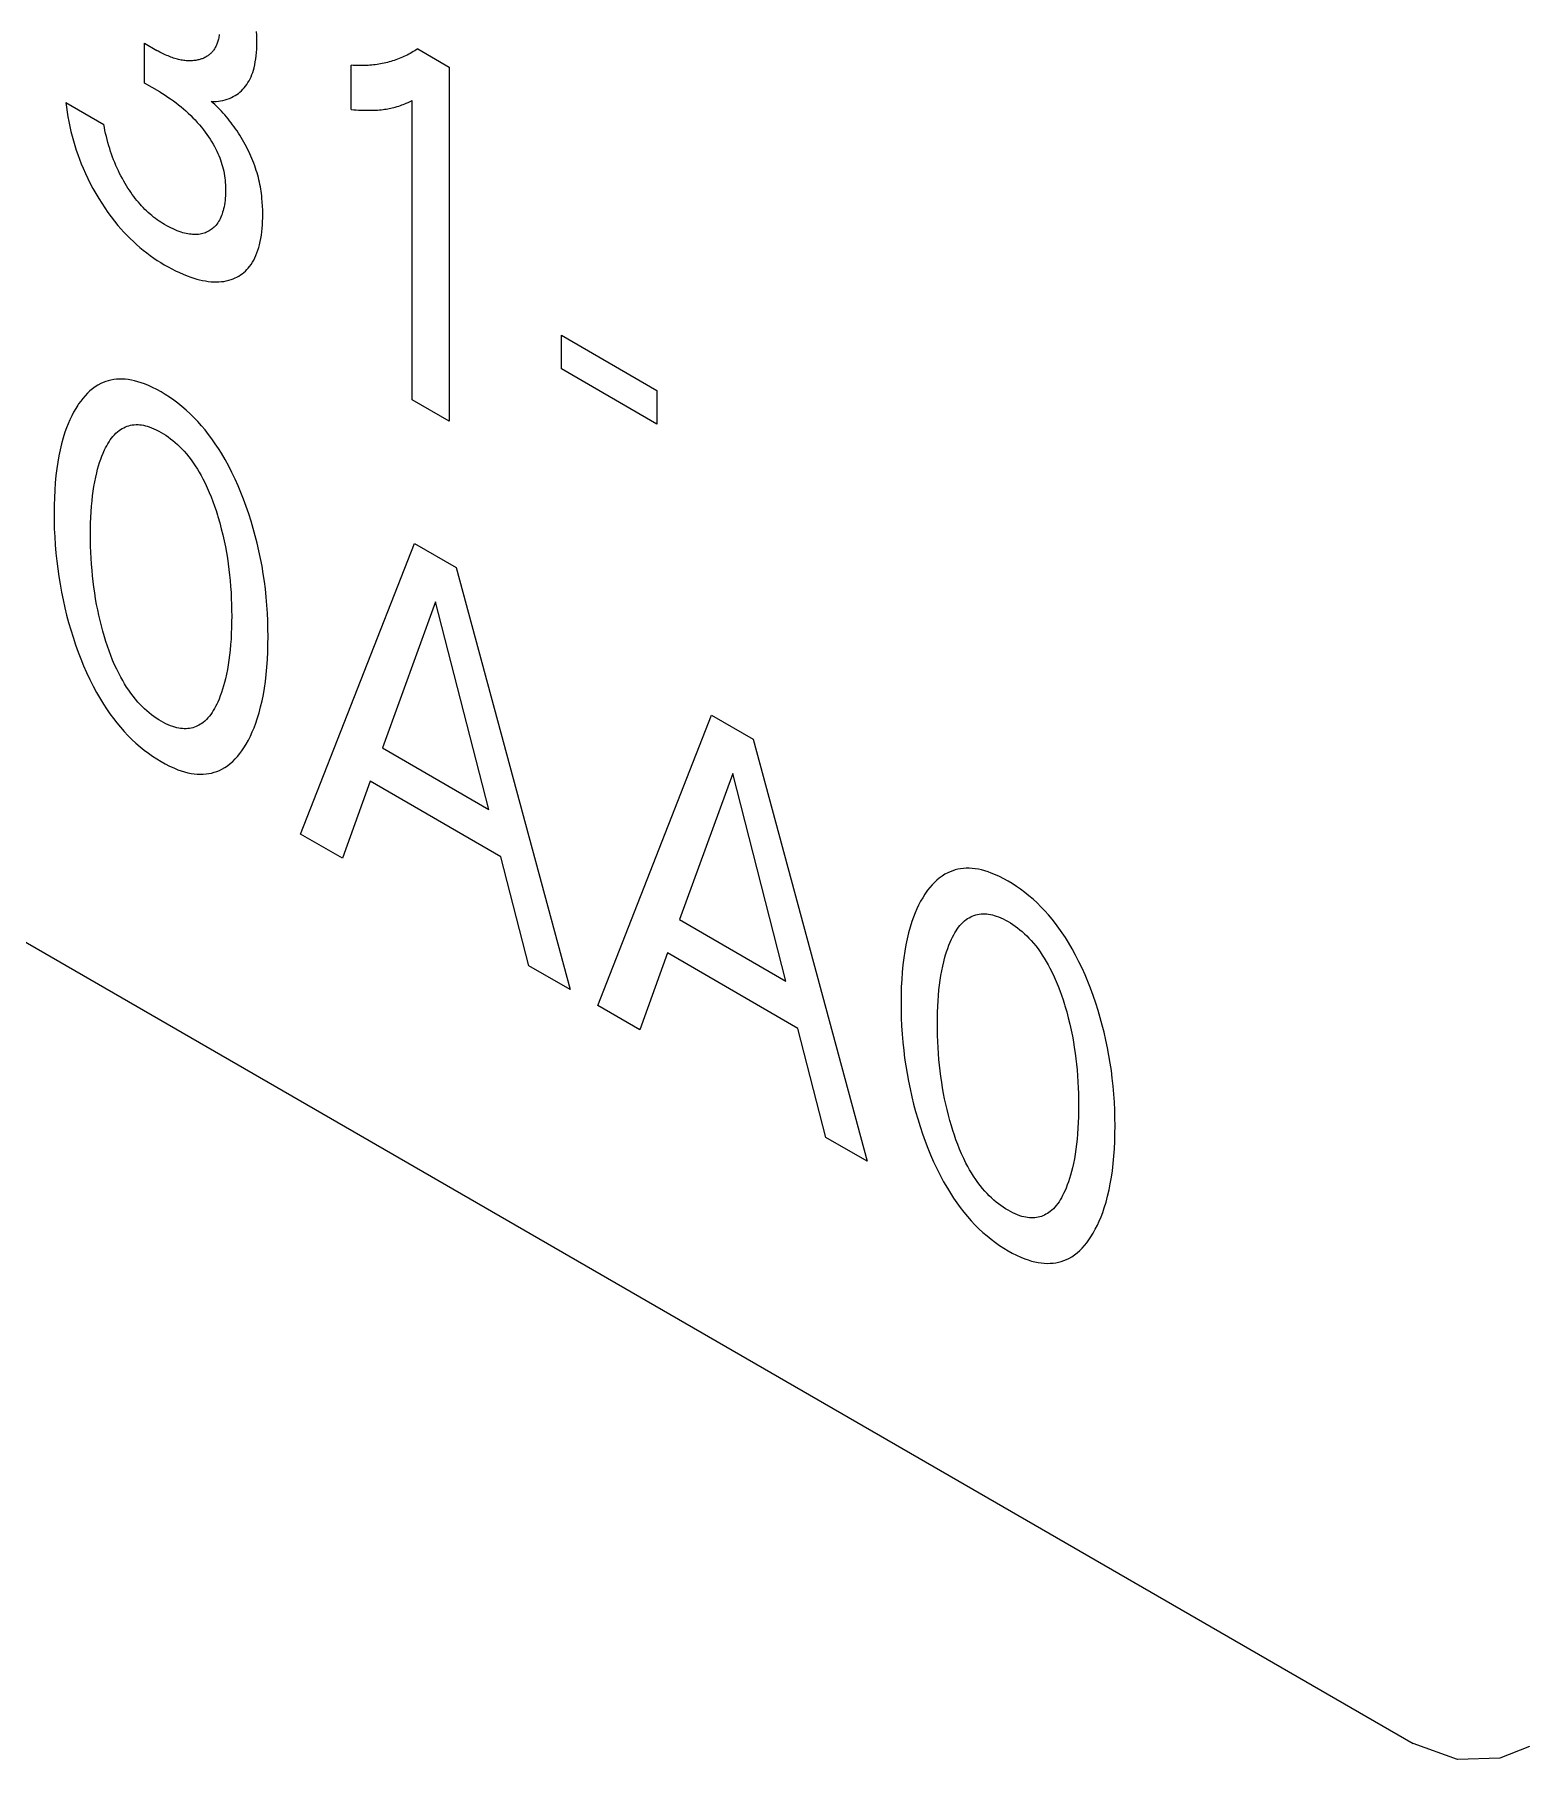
# Model space of a CAD drawing. Header units: inches. Extents: x 67578 to 72421, y -34894 to -31675.
# Drawn here: x 69756.95 to 69765.13, y -33431.8 to -33422.36 of the extents above; entities that cross this region are included whole.
import ezdxf

# ---------------------------------------------------------------- set-up
doc = ezdxf.new("R2010")
doc.units = ezdxf.units.IN
doc.header["$MEASUREMENT"] = 0

# ---------------------------------------------------------------- blocks, each defined once
blk = doc.blocks.new('ET200S')
at = {"lineweight": 0}
for p, q in [((103.754, -47.0038), (103.7966, -47.0284)), ((103.754, -47.1409), (103.754, -47.0038)), ((104.6937, -47.0229), (104.802, -47.0854)), ((104.465, -47.232), (104.465, -47.0793)), ((104.802, -47.0854), (104.802, -48.3032)), ((98.2183, -47.1348), (108.1178, -52.8502)), ((103.8061, -47.171), (103.754, -47.1409)), ((103.4834, -47.2078), (103.614, -47.2832)), ((104.6741, -48.2294), (104.6741, -47.2008)), ((105.1876, -48.0077), (105.5164, -48.1975)), ((105.1876, -48.1231), (105.1876, -48.0077)), ((105.5164, -48.3129), (105.1876, -48.1231)), ((105.5164, -48.1975), (105.5164, -48.3129)), ((104.802, -48.3032), (104.6741, -48.2294)), ((104.2905, -49.7226), (104.6822, -48.724)), ((104.6822, -48.724), (104.8256, -48.8068)), ((104.8256, -48.8068), (105.2174, -50.2577)), ((104.7546, -48.9238), (104.5719, -49.4268)), ((104.9379, -49.6381), (104.7546, -48.9238)), ((105.3127, -50.3128), (105.7045, -49.3142)), ((105.7045, -49.3142), (105.8479, -49.397)), ((105.8479, -49.397), (106.2396, -50.8479)), ((104.5719, -49.4268), (104.9379, -49.6381)), ((105.7769, -49.514), (105.5942, -50.017)), ((105.9602, -50.2283), (105.7769, -49.514)), ((104.53, -49.5414), (104.4353, -49.8062)), ((104.9792, -49.8008), (104.53, -49.5414)), ((104.4353, -49.8062), (104.2905, -49.7226)), ((105.0753, -50.1757), (104.9792, -49.8008)), ((105.5942, -50.017), (105.9602, -50.2283)), ((105.2174, -50.2577), (105.0753, -50.1757)), ((105.5522, -50.1316), (105.4575, -50.3964)), ((106.0015, -50.391), (105.5522, -50.1316)), ((105.4575, -50.3964), (105.3127, -50.3128)), ((106.0975, -50.7659), (106.0015, -50.391)), ((106.2396, -50.8479), (106.0975, -50.7659)), ((108.2694, -52.9048), (108.1178, -52.8502)), ((108.4151, -52.9003), (108.2694, -52.9048)), ((108.5176, -52.8602), (108.4151, -52.9003))]:
    blk.add_line(p, q, dxfattribs=at)
for points in [[(103.9833, -47.2039), (103.9917, -47.204), (103.9999, -47.2036), (104.0079, -47.2029), (104.0158, -47.2017), (104.0236, -47.2002), (104.0312, -47.1983), (104.0386, -47.1961), (104.0459, -47.1934), (104.053, -47.1903), (104.0592, -47.1873), (104.0652, -47.1839), (104.071, -47.1802), (104.0766, -47.1761), (104.0821, -47.1718), (104.0873, -47.1671), (104.0922, -47.1621), (104.097, -47.1568), (104.1015, -47.1512), (104.1057, -47.1453), (104.1097, -47.1391), (104.1135, -47.1326), (104.1169, -47.1258), (104.1202, -47.1188), (104.1232, -47.1115), (104.1259, -47.1039), (104.1284, -47.0961), (104.1306, -47.0881), (104.133, -47.0782), (104.135, -47.0679), (104.1367, -47.0573), (104.138, -47.0465), (104.139, -47.0355), (104.1397, -47.0242), (104.1402, -47.0128), (104.1403, -47.0011), (104.1401, -46.9887), (104.1397, -46.9761), (104.1389, -46.9633)], [(104.0111, -46.9734), (104.0105, -46.9775), (104.0098, -46.9815), (104.0091, -46.9854), (104.0082, -46.9892), (104.0072, -46.993), (104.0062, -46.9967), (104.0051, -47.0003), (104.004, -47.0035), (104.0028, -47.0066), (104.0015, -47.0096), (104.0002, -47.0125), (103.9988, -47.0153), (103.9973, -47.0181), (103.9958, -47.0208), (103.9941, -47.0234), (103.9924, -47.0259), (103.9907, -47.0284), (103.9889, -47.0308), (103.987, -47.033), (103.985, -47.0352), (103.983, -47.0373), (103.9809, -47.0393), (103.9786, -47.0414), (103.9763, -47.0434), (103.9739, -47.0452), (103.9714, -47.047), (103.9689, -47.0486), (103.9663, -47.0502), (103.9636, -47.0517), (103.9609, -47.0531), (103.9582, -47.0544), (103.9554, -47.0556), (103.9525, -47.0567), (103.9496, -47.0578), (103.9467, -47.0587), (103.9437, -47.0596), (103.9407, -47.0604), (103.9373, -47.0612), (103.9338, -47.0619), (103.9303, -47.0625), (103.9268, -47.063), (103.9232, -47.0635), (103.9195, -47.0638), (103.9159, -47.064), (103.9122, -47.0641), (103.9084, -47.0641), (103.9047, -47.0641), (103.9009, -47.0639), (103.897, -47.0636), (103.8928, -47.0632), (103.8886, -47.0627), (103.8843, -47.0621), (103.88, -47.0613), (103.8756, -47.0605), (103.8712, -47.0595), (103.8668, -47.0584), (103.8624, -47.0572), (103.858, -47.0559), (103.8535, -47.0545), (103.849, -47.053), (103.8443, -47.0513), (103.8396, -47.0494), (103.8348, -47.0475), (103.8301, -47.0455), (103.8253, -47.0433), (103.8205, -47.0411), (103.8158, -47.0387), (103.811, -47.0363), (103.8062, -47.0338), (103.8014, -47.0311), (103.7966, -47.0284)], [(104.6937, -47.0229), (104.6887, -47.0262), (104.6836, -47.0295), (104.6784, -47.0326), (104.6732, -47.0356), (104.6679, -47.0386), (104.6626, -47.0414), (104.6572, -47.0442), (104.6517, -47.0468), (104.6463, -47.0494), (104.6407, -47.0518), (104.6351, -47.0542), (104.6295, -47.0565), (104.6238, -47.0587), (104.6182, -47.0607), (104.6126, -47.0626), (104.6069, -47.0644), (104.6011, -47.0662), (104.5954, -47.0678), (104.5895, -47.0694), (104.5837, -47.0708), (104.5778, -47.0722), (104.5718, -47.0734), (104.5658, -47.0746), (104.5598, -47.0756), (104.5537, -47.0766), (104.5476, -47.0774), (104.5415, -47.0782), (104.5353, -47.0788), (104.5291, -47.0794), (104.5229, -47.0798), (104.5166, -47.0802), (104.5103, -47.0804), (104.5039, -47.0806), (104.4975, -47.0806), (104.4911, -47.0806), (104.4846, -47.0804), (104.4781, -47.0801), (104.4716, -47.0797), (104.465, -47.0793)], [(103.4834, -47.2078), (103.4853, -47.2239), (103.4876, -47.2402), (103.4903, -47.2566), (103.4934, -47.2732), (103.4968, -47.2899), (103.5007, -47.3068), (103.505, -47.3237), (103.5093, -47.3393), (103.5139, -47.355), (103.5189, -47.3708), (103.5243, -47.3865), (103.53, -47.4022), (103.5361, -47.4179), (103.5426, -47.4335), (103.5504, -47.4512), (103.5588, -47.4688), (103.5675, -47.4862), (103.5767, -47.5034), (103.5863, -47.5205), (103.5964, -47.5373), (103.6066, -47.5536), (103.6171, -47.5695), (103.628, -47.5851), (103.6392, -47.6004), (103.6508, -47.6153), (103.6626, -47.6298), (103.6728, -47.6417), (103.6833, -47.6533), (103.6939, -47.6646), (103.7046, -47.6754), (103.7155, -47.6859), (103.7266, -47.696), (103.7377, -47.7057), (103.7495, -47.7155), (103.7614, -47.7248), (103.7734, -47.7336), (103.7854, -47.7421), (103.7975, -47.7501), (103.8095, -47.7578), (103.8217, -47.765), (103.8348, -47.7725), (103.8479, -47.7796), (103.861, -47.7862), (103.8741, -47.7924), (103.8871, -47.7981), (103.9001, -47.8033), (103.913, -47.8079), (103.9232, -47.8113), (103.9333, -47.8143), (103.9434, -47.8169), (103.9533, -47.8191), (103.9632, -47.821), (103.973, -47.8225), (103.9826, -47.8235), (103.9921, -47.8241), (104.0011, -47.8243), (104.0099, -47.824), (104.0185, -47.8233), (104.027, -47.8223), (104.0353, -47.8207), (104.0435, -47.8188), (104.0514, -47.8164), (104.0591, -47.8136), (104.0656, -47.8108), (104.072, -47.8077), (104.0781, -47.8042), (104.0841, -47.8004), (104.0899, -47.7963), (104.0955, -47.7919), (104.1008, -47.7871), (104.1059, -47.782), (104.1108, -47.7766), (104.1155, -47.7709), (104.1205, -47.764), (104.1251, -47.7568), (104.1295, -47.7492), (104.1336, -47.7412), (104.1373, -47.7329), (104.1408, -47.7242), (104.1439, -47.7153), (104.1468, -47.7061), (104.1493, -47.6967), (104.1518, -47.6859), (104.154, -47.6749), (104.1559, -47.6636), (104.1574, -47.652), (104.1586, -47.6402), (104.1595, -47.6282), (104.1602, -47.616), (104.1605, -47.6036), (104.1606, -47.591), (104.1604, -47.5775), (104.1599, -47.5638), (104.159, -47.55), (104.1578, -47.5359)], [(103.8061, -47.171), (103.8155, -47.1766), (103.825, -47.1824), (103.8344, -47.1885), (103.8438, -47.1949), (103.8532, -47.2015), (103.8625, -47.2084), (103.8711, -47.215), (103.8796, -47.2219), (103.888, -47.229), (103.8963, -47.2364), (103.9046, -47.244), (103.9128, -47.2519), (103.9205, -47.2596), (103.928, -47.2675), (103.9354, -47.2757), (103.9428, -47.2841), (103.9499, -47.2927), (103.957, -47.3015), (103.9628, -47.3092), (103.9685, -47.3171), (103.9741, -47.3252), (103.9795, -47.3334), (103.9847, -47.3417), (103.9897, -47.3502), (103.9945, -47.3588), (103.9991, -47.3675), (104.0027, -47.3749), (104.0061, -47.3824), (104.0093, -47.3899), (104.0124, -47.3975), (104.0152, -47.4051), (104.0178, -47.4127), (104.0202, -47.4203), (104.0224, -47.4278), (104.0243, -47.4353), (104.0262, -47.4434), (104.0277, -47.4513), (104.0291, -47.4592), (104.0302, -47.4671), (104.0311, -47.4748), (104.0318, -47.4825), (104.0323, -47.4901), (104.0326, -47.4976), (104.0327, -47.505), (104.0327, -47.5131), (104.0326, -47.521), (104.0322, -47.5288), (104.0316, -47.5365), (104.0309, -47.5441), (104.03, -47.5515), (104.0288, -47.5588), (104.0275, -47.566), (104.026, -47.5729), (104.0244, -47.579), (104.0227, -47.585), (104.0208, -47.5908), (104.0188, -47.5965), (104.0165, -47.6019), (104.0141, -47.6072), (104.0115, -47.6122), (104.0087, -47.6171), (104.0057, -47.6217), (104.0029, -47.6255), (104, -47.6291), (103.9969, -47.6325), (103.9937, -47.6358), (103.9904, -47.6388), (103.9869, -47.6417), (103.9833, -47.6444), (103.9796, -47.6468), (103.9758, -47.6491), (103.9718, -47.6512), (103.9676, -47.6532), (103.9633, -47.655), (103.9588, -47.6566), (103.9543, -47.6579), (103.9496, -47.6591), (103.9449, -47.66), (103.94, -47.6607), (103.9351, -47.6611), (103.93, -47.6613), (103.9248, -47.6613), (103.9195, -47.6611), (103.9141, -47.6606), (103.9086, -47.6599), (103.9031, -47.659), (103.8975, -47.6579), (103.8918, -47.6565), (103.8861, -47.655), (103.8804, -47.6532), (103.8734, -47.6509), (103.8662, -47.6482), (103.8591, -47.6453), (103.8519, -47.6421), (103.8447, -47.6387), (103.8375, -47.635), (103.8302, -47.6311), (103.823, -47.6269)], [(104.1578, -47.5359), (104.157, -47.5282), (104.156, -47.5205), (104.1549, -47.5127), (104.1537, -47.5049), (104.1523, -47.497), (104.1508, -47.4891), (104.1492, -47.4812), (104.1473, -47.4732), (104.1454, -47.4653), (104.1432, -47.4572), (104.1409, -47.4492), (104.1384, -47.441), (104.1357, -47.4328), (104.1328, -47.4247), (104.1298, -47.4165), (104.1266, -47.4083), (104.1233, -47.4001), (104.1197, -47.3919), (104.1161, -47.3838), (104.1123, -47.3756), (104.1083, -47.3676), (104.1042, -47.3595), (104.1, -47.3515), (104.0956, -47.3436), (104.0912, -47.3357), (104.0865, -47.3279), (104.0818, -47.3202), (104.0771, -47.3127), (104.0723, -47.3053), (104.0673, -47.2981), (104.0623, -47.2909), (104.0571, -47.2838), (104.0519, -47.2768), (104.0466, -47.2699), (104.0412, -47.2632), (104.0357, -47.2566), (104.0302, -47.2501), (104.0245, -47.2438), (104.0188, -47.2376), (104.0131, -47.2316), (104.0072, -47.2257), (104.0013, -47.22), (103.9954, -47.2144), (103.9894, -47.2091), (103.9833, -47.2039)], [(104.465, -47.232), (104.4735, -47.2326), (104.4819, -47.2331), (104.4903, -47.2336), (104.4987, -47.2339), (104.5071, -47.2342), (104.5154, -47.2343), (104.5237, -47.2343), (104.5301, -47.2343), (104.5365, -47.2341), (104.5429, -47.2339), (104.5492, -47.2336), (104.5555, -47.2332), (104.5618, -47.2327), (104.568, -47.2321), (104.5742, -47.2314), (104.5796, -47.2307), (104.585, -47.2299), (104.5904, -47.229), (104.5957, -47.228), (104.601, -47.2269), (104.6062, -47.2258), (104.6114, -47.2245), (104.6166, -47.2232), (104.6226, -47.2215), (104.6285, -47.2196), (104.6344, -47.2176), (104.6393, -47.2159), (104.6441, -47.2141), (104.6488, -47.2122), (104.6536, -47.2102), (104.6605, -47.2072), (104.6673, -47.204), (104.6741, -47.2008)], [(103.823, -47.6269), (103.8167, -47.6231), (103.8103, -47.6191), (103.804, -47.6149), (103.7977, -47.6106), (103.7914, -47.606), (103.7852, -47.6012), (103.779, -47.5962), (103.7728, -47.591), (103.7669, -47.5858), (103.7611, -47.5804), (103.7553, -47.5748), (103.7496, -47.569), (103.744, -47.563), (103.7385, -47.5569), (103.733, -47.5506), (103.7277, -47.5441), (103.7223, -47.5373), (103.717, -47.5304), (103.7118, -47.5233), (103.7068, -47.5161), (103.7018, -47.5088), (103.697, -47.5014), (103.6923, -47.4939), (103.6877, -47.4863), (103.6826, -47.4776), (103.6777, -47.4688), (103.673, -47.4599), (103.6684, -47.451), (103.664, -47.442), (103.6598, -47.4329), (103.6557, -47.4238), (103.6517, -47.4142), (103.6478, -47.4045), (103.6441, -47.3948), (103.6406, -47.3852), (103.6373, -47.3755), (103.6341, -47.3658), (103.6312, -47.3561), (103.6281, -47.3455), (103.6253, -47.335), (103.6227, -47.3245), (103.6202, -47.3141), (103.6179, -47.3037), (103.6159, -47.2934), (103.614, -47.2832)], [(104.0957, -49.4261), (104.1036, -49.4132), (104.111, -49.3999), (104.1181, -49.386), (104.1247, -49.3717), (104.1308, -49.357), (104.1366, -49.3418), (104.1419, -49.3262), (104.148, -49.3063), (104.1534, -49.2857), (104.1583, -49.2647), (104.1626, -49.2431), (104.1664, -49.2211), (104.1696, -49.1987), (104.1726, -49.1738), (104.1749, -49.1485), (104.1767, -49.1228), (104.1779, -49.0967), (104.1786, -49.0703), (104.1789, -49.0436), (104.1786, -49.017), (104.1779, -48.9901), (104.1766, -48.963), (104.1748, -48.9356), (104.1724, -48.9079), (104.1695, -48.88), (104.1662, -48.8542), (104.1624, -48.8283), (104.158, -48.8021), (104.153, -48.7757), (104.1475, -48.7492), (104.1413, -48.7225), (104.1349, -48.6975), (104.128, -48.6723), (104.1205, -48.6471), (104.1124, -48.6218), (104.1036, -48.5965), (104.0943, -48.5712), (104.0853, -48.5482), (104.0757, -48.5253), (104.0656, -48.5025), (104.0548, -48.4799), (104.0434, -48.4575), (104.0314, -48.4354), (104.0186, -48.4137), (104.0081, -48.3969), (103.9972, -48.3805), (103.9858, -48.3644), (103.9741, -48.3487), (103.9621, -48.3334), (103.9497, -48.3187), (103.937, -48.3045), (103.9241, -48.2908), (103.9105, -48.2775), (103.8967, -48.2648), (103.8827, -48.2528), (103.8685, -48.2414), (103.8542, -48.2307), (103.8398, -48.2207), (103.8253, -48.2114), (103.8108, -48.2027), (103.7964, -48.1947), (103.7819, -48.1873), (103.7676, -48.1808), (103.7533, -48.1749), (103.742, -48.1709), (103.7308, -48.1673), (103.7196, -48.1644), (103.7087, -48.162), (103.6978, -48.1602), (103.6875, -48.1591), (103.6773, -48.1586), (103.6673, -48.1586), (103.6575, -48.1592), (103.6479, -48.1603), (103.6385, -48.162), (103.6293, -48.1642), (103.6204, -48.167), (103.6117, -48.1702), (103.6034, -48.1739), (103.5933, -48.1793), (103.5837, -48.1853), (103.5746, -48.192), (103.5658, -48.1993), (103.5574, -48.2072), (103.5494, -48.2157), (103.5417, -48.2246), (103.5344, -48.2341), (103.5274, -48.2439), (103.5249, -48.2476)], [(103.5249, -48.2476), (103.5173, -48.2596), (103.5101, -48.2721), (103.5034, -48.285), (103.497, -48.2984), (103.4911, -48.3122), (103.4855, -48.3264), (103.4804, -48.341), (103.4742, -48.3605), (103.4686, -48.3806), (103.4637, -48.4012), (103.4593, -48.4223), (103.4555, -48.4439), (103.4522, -48.4659), (103.4492, -48.4904), (103.4468, -48.5153), (103.445, -48.5406), (103.4438, -48.5663), (103.443, -48.5923), (103.4428, -48.6186), (103.443, -48.6457), (103.4437, -48.673), (103.445, -48.7005), (103.4467, -48.7284), (103.4491, -48.7565), (103.452, -48.7848), (103.4553, -48.811), (103.459, -48.8373), (103.4633, -48.8638), (103.4682, -48.8905), (103.4737, -48.9174), (103.4798, -48.9444), (103.486, -48.9697), (103.4928, -48.995), (103.5002, -49.0205), (103.5082, -49.046), (103.5168, -49.0716), (103.526, -49.0972), (103.535, -49.1207), (103.5446, -49.1442), (103.5548, -49.1676), (103.5656, -49.1908), (103.5771, -49.2138), (103.5893, -49.2365), (103.6022, -49.2588), (103.6127, -49.2759), (103.6236, -49.2927), (103.635, -49.3091), (103.6467, -49.3252), (103.6589, -49.3408), (103.6713, -49.3558), (103.6841, -49.3703), (103.6971, -49.3842), (103.7107, -49.3978), (103.7246, -49.4107), (103.7386, -49.4228), (103.7529, -49.4343), (103.7672, -49.4451), (103.7817, -49.4552), (103.7962, -49.4647), (103.8108, -49.4734), (103.8254, -49.4815), (103.84, -49.4889), (103.8545, -49.4955), (103.8689, -49.5014), (103.8804, -49.5054), (103.8917, -49.5089), (103.9029, -49.5118), (103.914, -49.5141), (103.9249, -49.5157), (103.9353, -49.5167), (103.9456, -49.5171), (103.9557, -49.5169), (103.9656, -49.5162), (103.9752, -49.5148), (103.9847, -49.5129), (103.9938, -49.5105), (104.0028, -49.5075), (104.0114, -49.504), (104.0198, -49.5), (104.0299, -49.4942), (104.0395, -49.4878), (104.0487, -49.4807), (104.0574, -49.4729), (104.0658, -49.4645), (104.0738, -49.4556), (104.0814, -49.4462), (104.0887, -49.4364), (104.0957, -49.4261)], [(103.616, -49.0441), (103.6106, -49.0255), (103.6056, -49.0069), (103.601, -48.9884), (103.5968, -48.9699), (103.5929, -48.9516), (103.5893, -48.9333), (103.5858, -48.9135), (103.5826, -48.8938), (103.5798, -48.8742), (103.5773, -48.8547), (103.5751, -48.8354), (103.5733, -48.8162), (103.5716, -48.7952), (103.5702, -48.7743), (103.5692, -48.7537), (103.5685, -48.7332), (103.5681, -48.7128), (103.5679, -48.6926), (103.5681, -48.6729), (103.5685, -48.6533), (103.5692, -48.6339), (103.5703, -48.6147), (103.5716, -48.5958), (103.5734, -48.577), (103.5752, -48.5603), (103.5774, -48.5437), (103.5799, -48.5274), (103.5828, -48.5114), (103.586, -48.4956), (103.5896, -48.4802), (103.5927, -48.4684), (103.596, -48.4567), (103.5996, -48.4453), (103.6035, -48.4341), (103.6076, -48.4232), (103.612, -48.4126), (103.6167, -48.4022), (103.6202, -48.3949), (103.624, -48.3878), (103.6279, -48.3808), (103.632, -48.3741), (103.6363, -48.3677), (103.6408, -48.3615), (103.6455, -48.3556), (103.6505, -48.3499), (103.6556, -48.3447), (103.6611, -48.3397), (103.6668, -48.3352), (103.6718, -48.3317), (103.677, -48.3284), (103.6824, -48.3255), (103.688, -48.3229), (103.6937, -48.3206), (103.6996, -48.3187), (103.7057, -48.3172), (103.7119, -48.316), (103.7183, -48.3153), (103.7248, -48.3149), (103.7315, -48.315), (103.7377, -48.3154), (103.744, -48.3162), (103.7504, -48.3173), (103.7569, -48.3188), (103.7635, -48.3206), (103.7701, -48.3227), (103.7782, -48.3257), (103.7863, -48.3291), (103.7944, -48.3328), (103.8026, -48.337), (103.8108, -48.3416), (103.819, -48.3465), (103.8272, -48.3518), (103.8354, -48.3574), (103.8435, -48.3634), (103.8515, -48.3697), (103.8595, -48.3764), (103.8673, -48.3834), (103.8751, -48.3908), (103.8827, -48.3985), (103.8901, -48.4065), (103.8983, -48.4159), (103.9062, -48.4257), (103.9139, -48.4358), (103.9214, -48.4462), (103.9286, -48.4569), (103.9356, -48.4678), (103.9423, -48.4789), (103.9487, -48.4901), (103.9549, -48.5015), (103.9626, -48.5168), (103.9699, -48.5323), (103.9768, -48.5479), (103.9832, -48.5635), (103.9891, -48.5792), (103.9948, -48.595), (104, -48.6107), (104.005, -48.6264), (104.0065, -48.6313)], [(104.0065, -48.6313), (104.0126, -48.6523), (104.0181, -48.6733), (104.0232, -48.6942), (104.0279, -48.715), (104.0321, -48.7357), (104.0356, -48.7552), (104.0389, -48.7747), (104.0417, -48.794), (104.0442, -48.8132), (104.0464, -48.8323), (104.0483, -48.8512), (104.05, -48.8719), (104.0514, -48.8925), (104.0524, -48.9129), (104.0531, -48.9331), (104.0536, -48.9532), (104.0537, -48.9731), (104.0536, -48.9931), (104.0532, -49.013), (104.0524, -49.0327), (104.0514, -49.0522), (104.0501, -49.0714), (104.0484, -49.0905), (104.0465, -49.1075), (104.0444, -49.1244), (104.0419, -49.141), (104.0391, -49.1573), (104.0359, -49.1734), (104.0324, -49.1891), (104.0293, -49.2013), (104.026, -49.2132), (104.0225, -49.2249), (104.0187, -49.2363), (104.0146, -49.2475), (104.0103, -49.2585), (104.0057, -49.2691), (104.0021, -49.2767), (103.9984, -49.2841), (103.9945, -49.2913), (103.9904, -49.2982), (103.9861, -49.305), (103.9816, -49.3114), (103.9769, -49.3176), (103.9719, -49.3235), (103.9667, -49.329), (103.9612, -49.3342), (103.9555, -49.339), (103.9509, -49.3424), (103.9461, -49.3455), (103.9412, -49.3484), (103.9362, -49.3511), (103.931, -49.3534), (103.9256, -49.3554), (103.9201, -49.3572), (103.9145, -49.3586), (103.9087, -49.3597), (103.9027, -49.3604), (103.8967, -49.3608), (103.8905, -49.3608), (103.8843, -49.3604), (103.878, -49.3597), (103.8716, -49.3586), (103.865, -49.3572), (103.8584, -49.3555), (103.8518, -49.3534), (103.8437, -49.3505), (103.8355, -49.3471), (103.8273, -49.3433), (103.8191, -49.3391), (103.8108, -49.3346), (103.8026, -49.3296), (103.7943, -49.3243), (103.7861, -49.3186), (103.778, -49.3125), (103.7699, -49.3061), (103.7619, -49.2993), (103.754, -49.2922), (103.7462, -49.2847), (103.7386, -49.2769), (103.7311, -49.2688), (103.7229, -49.2592), (103.7149, -49.2492), (103.7072, -49.2389), (103.6997, -49.2283), (103.6925, -49.2174), (103.6855, -49.2063), (103.6788, -49.195), (103.6723, -49.1836), (103.6662, -49.172), (103.6584, -49.1562), (103.651, -49.1404), (103.6442, -49.1244), (103.6378, -49.1084), (103.6318, -49.0924), (103.6262, -49.0763), (103.6209, -49.0602), (103.616, -49.0441)], [(107.0088, -51.108), (107.0168, -51.0951), (107.0242, -51.0818), (107.0313, -51.0679), (107.0378, -51.0536), (107.044, -51.0389), (107.0497, -51.0237), (107.0551, -51.0081), (107.0611, -50.9881), (107.0666, -50.9676), (107.0715, -50.9466), (107.0758, -50.925), (107.0796, -50.903), (107.0828, -50.8806), (107.0857, -50.8557), (107.0881, -50.8304), (107.0899, -50.8047), (107.0911, -50.7786), (107.0918, -50.7522), (107.092, -50.7255), (107.0918, -50.6989), (107.0911, -50.672), (107.0898, -50.6449), (107.088, -50.6175), (107.0856, -50.5898), (107.0827, -50.5619), (107.0794, -50.5361), (107.0756, -50.5101), (107.0712, -50.484), (107.0662, -50.4576), (107.0606, -50.4311), (107.0545, -50.4044), (107.0481, -50.3794), (107.0412, -50.3542), (107.0336, -50.329), (107.0255, -50.3037), (107.0168, -50.2784), (107.0075, -50.2531), (106.9985, -50.2301), (106.9889, -50.2072), (106.9787, -50.1844), (106.968, -50.1618), (106.9566, -50.1394), (106.9445, -50.1173), (106.9318, -50.0956), (106.9213, -50.0788), (106.9103, -50.0624), (106.899, -50.0463), (106.8873, -50.0306), (106.8753, -50.0153), (106.8629, -50.0006), (106.8502, -49.9863), (106.8373, -49.9727), (106.8237, -49.9594), (106.8099, -49.9467), (106.7959, -49.9347), (106.7817, -49.9233), (106.7674, -49.9126), (106.753, -49.9026), (106.7385, -49.8933), (106.724, -49.8846), (106.7095, -49.8766), (106.6951, -49.8692), (106.6807, -49.8626), (106.6665, -49.8568), (106.6552, -49.8527), (106.6439, -49.8492), (106.6328, -49.8463), (106.6219, -49.8439), (106.611, -49.8421), (106.6007, -49.841), (106.5905, -49.8404), (106.5805, -49.8405), (106.5706, -49.8411), (106.561, -49.8422), (106.5516, -49.8439), (106.5425, -49.8461), (106.5336, -49.8488), (106.5249, -49.8521), (106.5165, -49.8558), (106.5065, -49.8612), (106.4969, -49.8672), (106.4877, -49.8739), (106.479, -49.8812), (106.4706, -49.8891), (106.4625, -49.8976), (106.4549, -49.9065), (106.4475, -49.9159), (106.4405, -49.9258), (106.4381, -49.9295)], [(106.4381, -49.9295), (106.4305, -49.9415), (106.4233, -49.954), (106.4166, -49.9669), (106.4102, -49.9803), (106.4043, -49.9941), (106.3987, -50.0083), (106.3936, -50.0229), (106.3874, -50.0424), (106.3818, -50.0625), (106.3768, -50.0831), (106.3725, -50.1042), (106.3686, -50.1258), (106.3654, -50.1478), (106.3624, -50.1723), (106.36, -50.1972), (106.3582, -50.2225), (106.357, -50.2482), (106.3562, -50.2742), (106.356, -50.3005), (106.3562, -50.3276), (106.3569, -50.3548), (106.3581, -50.3824), (106.3599, -50.4103), (106.3623, -50.4384), (106.3652, -50.4667), (106.3684, -50.4928), (106.3722, -50.5192), (106.3765, -50.5457), (106.3814, -50.5724), (106.3869, -50.5992), (106.393, -50.6263), (106.3992, -50.6515), (106.406, -50.6769), (106.4134, -50.7024), (106.4214, -50.7279), (106.43, -50.7535), (106.4392, -50.7791), (106.4482, -50.8026), (106.4578, -50.8261), (106.468, -50.8495), (106.4788, -50.8727), (106.4903, -50.8957), (106.5024, -50.9184), (106.5153, -50.9407), (106.5259, -50.9578), (106.5368, -50.9746), (106.5482, -50.991), (106.5599, -51.0071), (106.572, -51.0226), (106.5845, -51.0377), (106.5972, -51.0522), (106.6103, -51.0661), (106.6239, -51.0797), (106.6377, -51.0925), (106.6518, -51.1047), (106.666, -51.1162), (106.6804, -51.127), (106.6949, -51.1371), (106.7094, -51.1466), (106.724, -51.1553), (106.7386, -51.1634), (106.7532, -51.1708), (106.7677, -51.1774), (106.7821, -51.1833), (106.7936, -51.1873), (106.8049, -51.1908), (106.8161, -51.1937), (106.8271, -51.196), (106.838, -51.1976), (106.8485, -51.1986), (106.8588, -51.199), (106.8689, -51.1988), (106.8787, -51.1981), (106.8884, -51.1967), (106.8978, -51.1948), (106.907, -51.1924), (106.9159, -51.1894), (106.9246, -51.1859), (106.933, -51.1819), (106.943, -51.1761), (106.9527, -51.1697), (106.9619, -51.1626), (106.9706, -51.1548), (106.979, -51.1464), (106.987, -51.1375), (106.9946, -51.1281), (107.0019, -51.1183), (107.0088, -51.108)], [(106.5292, -50.726), (106.5238, -50.7074), (106.5188, -50.6888), (106.5142, -50.6703), (106.51, -50.6518), (106.506, -50.6335), (106.5025, -50.6152), (106.4989, -50.5954), (106.4958, -50.5757), (106.493, -50.5561), (106.4905, -50.5366), (106.4883, -50.5173), (106.4865, -50.4981), (106.4848, -50.4771), (106.4834, -50.4562), (106.4824, -50.4356), (106.4817, -50.4151), (106.4813, -50.3947), (106.4811, -50.3745), (106.4813, -50.3548), (106.4817, -50.3352), (106.4824, -50.3158), (106.4835, -50.2966), (106.4848, -50.2777), (106.4865, -50.2589), (106.4884, -50.2421), (106.4906, -50.2256), (106.4931, -50.2093), (106.496, -50.1933), (106.4992, -50.1775), (106.5028, -50.1621), (106.5059, -50.1502), (106.5092, -50.1386), (106.5128, -50.1272), (106.5166, -50.116), (106.5208, -50.1051), (106.5252, -50.0945), (106.5298, -50.0841), (106.5334, -50.0768), (106.5371, -50.0697), (106.5411, -50.0627), (106.5452, -50.056), (106.5495, -50.0496), (106.554, -50.0434), (106.5587, -50.0374), (106.5636, -50.0318), (106.5688, -50.0266), (106.5743, -50.0216), (106.58, -50.0171), (106.585, -50.0135), (106.5902, -50.0103), (106.5956, -50.0074), (106.6011, -50.0048), (106.6069, -50.0025), (106.6128, -50.0006), (106.6189, -49.9991), (106.6251, -49.9979), (106.6315, -49.9971), (106.638, -49.9968), (106.6447, -49.9969), (106.6509, -49.9973), (106.6572, -49.9981), (106.6636, -49.9992), (106.6701, -50.0007), (106.6767, -50.0025), (106.6833, -50.0046), (106.6913, -50.0076), (106.6995, -50.0109), (106.7076, -50.0147), (106.7158, -50.0189), (106.724, -50.0235), (106.7322, -50.0284), (106.7404, -50.0337), (106.7486, -50.0393), (106.7567, -50.0453), (106.7647, -50.0516), (106.7727, -50.0583), (106.7805, -50.0653), (106.7883, -50.0727), (106.7959, -50.0804), (106.8033, -50.0884), (106.8115, -50.0978), (106.8194, -50.1076), (106.8271, -50.1177), (106.8346, -50.1281), (106.8418, -50.1388), (106.8487, -50.1497), (106.8555, -50.1607), (106.8619, -50.172), (106.868, -50.1834), (106.8758, -50.1987), (106.8831, -50.2142), (106.8899, -50.2298), (106.8963, -50.2454), (106.9023, -50.2611), (106.908, -50.2768), (106.9132, -50.2926), (106.9182, -50.3083), (106.9197, -50.3132)], [(106.9197, -50.3132), (106.9257, -50.3342), (106.9313, -50.3552), (106.9364, -50.3761), (106.9411, -50.3969), (106.9452, -50.4176), (106.9488, -50.4371), (106.952, -50.4566), (106.9549, -50.4759), (106.9574, -50.4951), (106.9596, -50.5142), (106.9615, -50.5331), (106.9632, -50.5538), (106.9646, -50.5744), (106.9656, -50.5948), (106.9663, -50.615), (106.9667, -50.6351), (106.9669, -50.655), (106.9668, -50.675), (106.9663, -50.6949), (106.9656, -50.7146), (106.9646, -50.734), (106.9632, -50.7533), (106.9615, -50.7723), (106.9597, -50.7894), (106.9575, -50.8063), (106.9551, -50.8229), (106.9522, -50.8392), (106.9491, -50.8553), (106.9455, -50.871), (106.9425, -50.8832), (106.9392, -50.8951), (106.9357, -50.9068), (106.9319, -50.9182), (106.9278, -50.9294), (106.9235, -50.9403), (106.9189, -50.951), (106.9153, -50.9586), (106.9116, -50.966), (106.9077, -50.9732), (106.9036, -50.9801), (106.8993, -50.9869), (106.8948, -50.9933), (106.89, -50.9995), (106.8851, -51.0054), (106.8799, -51.0109), (106.8744, -51.0161), (106.8686, -51.0209), (106.8641, -51.0243), (106.8593, -51.0274), (106.8544, -51.0303), (106.8494, -51.0329), (106.8441, -51.0353), (106.8388, -51.0373), (106.8333, -51.0391), (106.8276, -51.0405), (106.8219, -51.0416), (106.8159, -51.0423), (106.8099, -51.0427), (106.8037, -51.0427), (106.7975, -51.0423), (106.7912, -51.0416), (106.7847, -51.0405), (106.7782, -51.0391), (106.7716, -51.0373), (106.765, -51.0353), (106.7569, -51.0323), (106.7487, -51.029), (106.7405, -51.0252), (106.7323, -51.021), (106.724, -51.0165), (106.7157, -51.0115), (106.7075, -51.0062), (106.6993, -51.0005), (106.6911, -50.9944), (106.6831, -50.988), (106.6751, -50.9812), (106.6672, -50.9741), (106.6594, -50.9666), (106.6518, -50.9588), (106.6443, -50.9507), (106.6361, -50.9411), (106.6281, -50.9311), (106.6204, -50.9208), (106.6129, -50.9102), (106.6056, -50.8993), (106.5987, -50.8882), (106.592, -50.8769), (106.5855, -50.8654), (106.5794, -50.8539), (106.5715, -50.8381), (106.5642, -50.8223), (106.5574, -50.8063), (106.551, -50.7903), (106.545, -50.7742), (106.5394, -50.7582), (106.5341, -50.7421), (106.5292, -50.726)]]:
    blk.add_lwpolyline(points, dxfattribs=at)

msp = doc.modelspace()

# ---------------------------------------------------------------- block references
at = {"xscale": 1.59100124616462, "yscale": 1.59100124616462, "zscale": 1.59100124616462}
msp.add_blockref('ET200S', (69592.4787, -33347.6241), dxfattribs=at)

doc.saveas('drawing.dxf')
